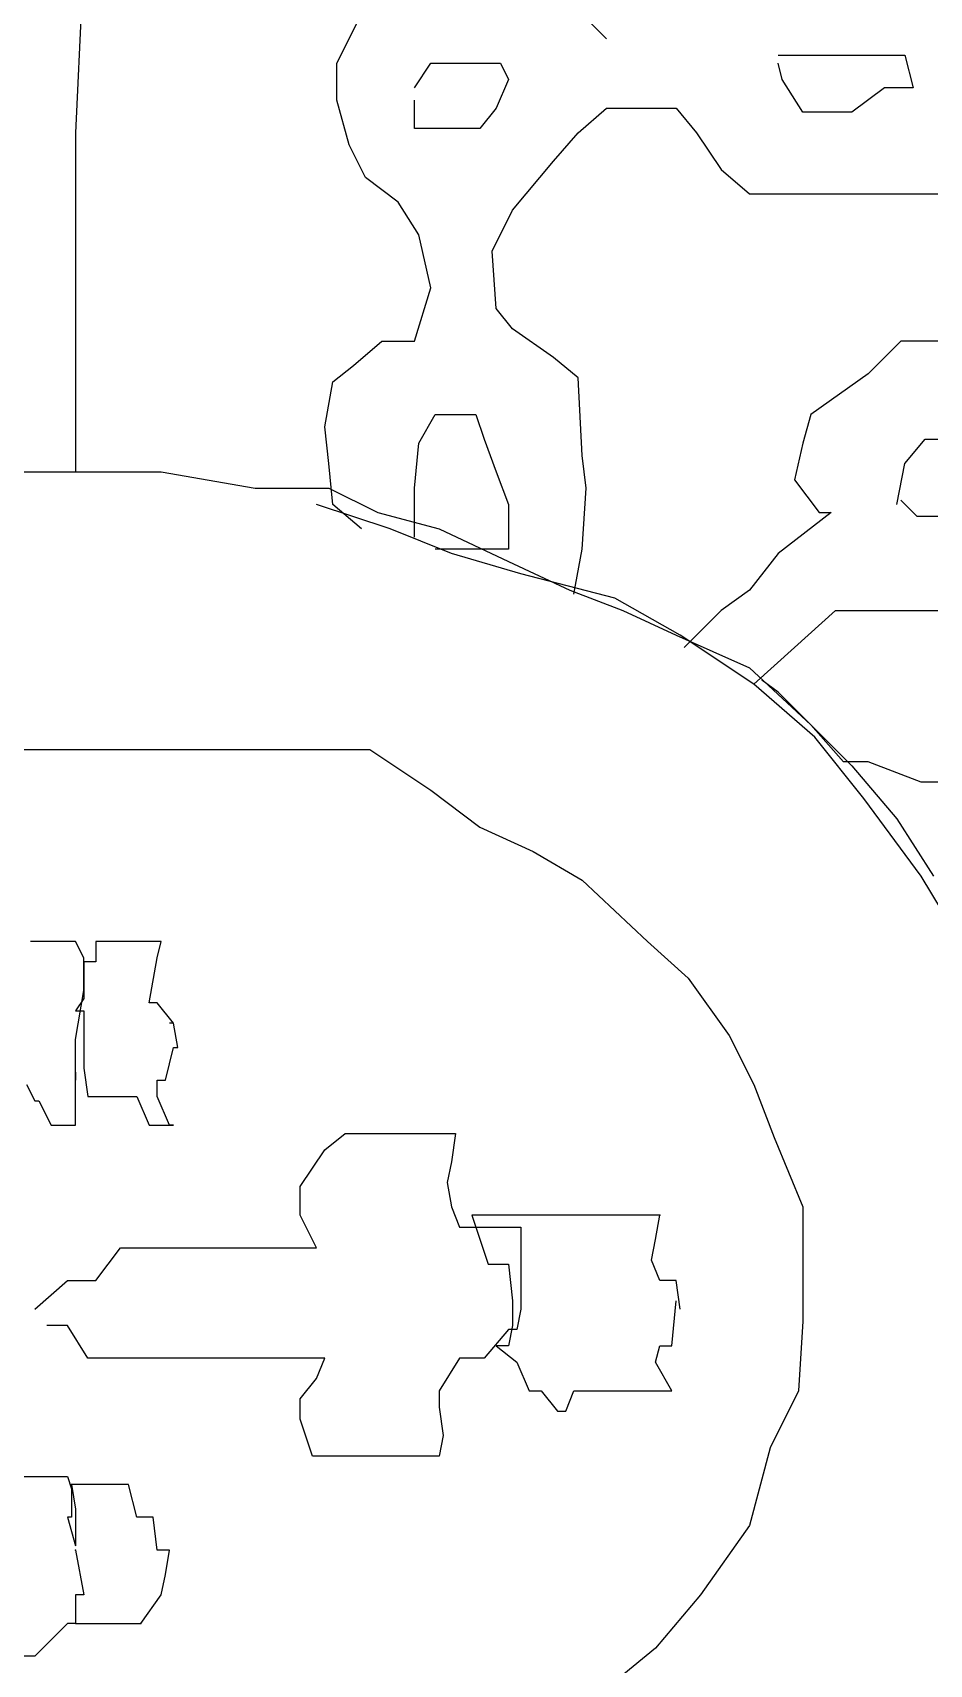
# Model space of a CAD drawing. Extents: x 730354 to 731930, y 4378581 to 4379608.
# Drawn here: x 730392.015 to 730394.21, y 4379441.26 to 4379445.255 of the extents above; entities that cross this region are included whole.
import ezdxf

# ---------------------------------------------------------------- set-up
doc = ezdxf.new("R2010")
doc.units = 0
doc.header["$MEASUREMENT"] = 0
doc.layers.get('0').update_dxf_attribs({"linetype": 'CONTINUOUS'})

msp = doc.modelspace()

# ---------------------------------------------------------------- linework, layer by layer
at = {"color": 7, "linetype": 'CONTINUOUS'}
for p, q in [((730392.14, 4379445.43), (730392.12, 4379445.01)), ((730392.14, 4379445.43), (730392.12, 4379445.01)), ((730393.42, 4379445.24), (730393.33, 4379445.33)), ((730393.42, 4379445.24), (730393.33, 4379445.33)), ((730392.76, 4379445.18), (730392.82, 4379445.3)), ((730392.76, 4379445.18), (730392.82, 4379445.3)), ((730392.76, 4379445.09), (730392.76, 4379445.18)), ((730392.76, 4379445.09), (730392.76, 4379445.18)), ((730392.95, 4379445.12), (730392.99, 4379445.18)), ((730392.95, 4379445.12), (730392.99, 4379445.18)), ((730392.99, 4379445.18), (730393.05, 4379445.18)), ((730392.99, 4379445.18), (730393.05, 4379445.18)), ((730393.05, 4379445.18), (730393.11, 4379445.18)), ((730393.05, 4379445.18), (730393.11, 4379445.18)), ((730393.11, 4379445.18), (730393.16, 4379445.18)), ((730393.11, 4379445.18), (730393.16, 4379445.18)), ((730393.16, 4379445.18), (730393.18, 4379445.14)), ((730393.16, 4379445.18), (730393.18, 4379445.14)), ((730393.84, 4379445.2), (730393.9, 4379445.2)), ((730393.84, 4379445.2), (730393.9, 4379445.2)), ((730393.85, 4379445.14), (730393.84, 4379445.18)), ((730393.85, 4379445.14), (730393.84, 4379445.18)), ((730393.9, 4379445.2), (730394, 4379445.2)), ((730393.9, 4379445.2), (730394, 4379445.2)), ((730394, 4379445.2), (730394.08, 4379445.2)), ((730394, 4379445.2), (730394.08, 4379445.2)), ((730394.08, 4379445.2), (730394.15, 4379445.2)), ((730394.08, 4379445.2), (730394.15, 4379445.2)), ((730394.15, 4379445.2), (730394.17, 4379445.12)), ((730394.15, 4379445.2), (730394.17, 4379445.12)), ((730393.18, 4379445.14), (730393.15, 4379445.07)), ((730393.18, 4379445.14), (730393.15, 4379445.07)), ((730393.9, 4379445.06), (730393.85, 4379445.14)), ((730393.9, 4379445.06), (730393.85, 4379445.14)), ((730392.79, 4379444.98), (730392.76, 4379445.09)), ((730392.79, 4379444.98), (730392.76, 4379445.09)), ((730392.95, 4379445.02), (730392.95, 4379445.09)), ((730392.95, 4379445.02), (730392.95, 4379445.09)), ((730394.1, 4379445.12), (730394.02, 4379445.06)), ((730394.1, 4379445.12), (730394.02, 4379445.06)), ((730394.17, 4379445.12), (730394.1, 4379445.12)), ((730394.17, 4379445.12), (730394.1, 4379445.12)), ((730393.15, 4379445.07), (730393.11, 4379445.02)), ((730393.15, 4379445.07), (730393.11, 4379445.02)), ((730393.35, 4379445.01), (730393.42, 4379445.07)), ((730393.35, 4379445.01), (730393.42, 4379445.07)), ((730393.42, 4379445.07), (730393.5, 4379445.07)), ((730393.42, 4379445.07), (730393.5, 4379445.07)), ((730393.5, 4379445.07), (730393.59, 4379445.07)), ((730393.5, 4379445.07), (730393.59, 4379445.07)), ((730393.59, 4379445.07), (730393.64, 4379445.01)), ((730393.59, 4379445.07), (730393.64, 4379445.01)), ((730393.94, 4379445.06), (730393.9, 4379445.06)), ((730393.94, 4379445.06), (730393.9, 4379445.06)), ((730394.02, 4379445.06), (730393.94, 4379445.06)), ((730394.02, 4379445.06), (730393.94, 4379445.06)), ((730392.12, 4379445.01), (730392.12, 4379444.56)), ((730392.12, 4379445.01), (730392.12, 4379444.56)), ((730393.01, 4379445.02), (730392.95, 4379445.02)), ((730393.01, 4379445.02), (730392.95, 4379445.02)), ((730393.06, 4379445.02), (730393.01, 4379445.02)), ((730393.06, 4379445.02), (730393.01, 4379445.02)), ((730393.11, 4379445.02), (730393.06, 4379445.02)), ((730393.11, 4379445.02), (730393.06, 4379445.02)), ((730393.29, 4379444.94), (730393.35, 4379445.01)), ((730393.29, 4379444.94), (730393.35, 4379445.01)), ((730393.64, 4379445.01), (730393.7, 4379444.92)), ((730393.64, 4379445.01), (730393.7, 4379444.92)), ((730392.83, 4379444.9), (730392.79, 4379444.98)), ((730392.83, 4379444.9), (730392.79, 4379444.98)), ((730393.19, 4379444.82), (730393.29, 4379444.94)), ((730393.19, 4379444.82), (730393.29, 4379444.94)), ((730392.91, 4379444.84), (730392.83, 4379444.9)), ((730392.91, 4379444.84), (730392.83, 4379444.9)), ((730393.7, 4379444.92), (730393.77, 4379444.86)), ((730393.7, 4379444.92), (730393.77, 4379444.86)), ((730393.77, 4379444.86), (730393.9, 4379444.86)), ((730393.77, 4379444.86), (730393.9, 4379444.86)), ((730393.9, 4379444.86), (730394.05, 4379444.86)), ((730393.9, 4379444.86), (730394.05, 4379444.86)), ((730394.05, 4379444.86), (730394.18, 4379444.86)), ((730394.05, 4379444.86), (730394.18, 4379444.86)), ((730394.18, 4379444.86), (730394.27, 4379444.86)), ((730394.18, 4379444.86), (730394.27, 4379444.86)), ((730392.96, 4379444.76), (730392.91, 4379444.84)), ((730392.96, 4379444.76), (730392.91, 4379444.84)), ((730393.14, 4379444.72), (730393.19, 4379444.82)), ((730393.14, 4379444.72), (730393.19, 4379444.82)), ((730392.99, 4379444.63), (730392.96, 4379444.76)), ((730392.99, 4379444.63), (730392.96, 4379444.76)), ((730393.15, 4379444.58), (730393.14, 4379444.72)), ((730393.15, 4379444.58), (730393.14, 4379444.72)), ((730392.95, 4379444.5), (730392.99, 4379444.63)), ((730392.95, 4379444.5), (730392.99, 4379444.63)), ((730393.19, 4379444.53), (730393.15, 4379444.58)), ((730393.19, 4379444.53), (730393.15, 4379444.58)), ((730392.12, 4379444.56), (730392.12, 4379444.31)), ((730392.12, 4379444.56), (730392.12, 4379444.31)), ((730393.29, 4379444.46), (730393.19, 4379444.53)), ((730393.29, 4379444.46), (730393.19, 4379444.53)), ((730392.8, 4379444.44), (730392.87, 4379444.5)), ((730392.8, 4379444.44), (730392.87, 4379444.5)), ((730392.87, 4379444.5), (730392.95, 4379444.5)), ((730392.87, 4379444.5), (730392.95, 4379444.5)), ((730394.14, 4379444.5), (730394.06, 4379444.42)), ((730394.14, 4379444.5), (730394.06, 4379444.42)), ((730394.24, 4379444.5), (730394.14, 4379444.5)), ((730394.24, 4379444.5), (730394.14, 4379444.5)), ((730393.35, 4379444.41), (730393.29, 4379444.46)), ((730393.35, 4379444.41), (730393.29, 4379444.46)), ((730392.75, 4379444.4), (730392.8, 4379444.44)), ((730392.75, 4379444.4), (730392.8, 4379444.44)), ((730393.36, 4379444.22), (730393.35, 4379444.41)), ((730393.36, 4379444.22), (730393.35, 4379444.41)), ((730394.06, 4379444.42), (730393.92, 4379444.32)), ((730394.06, 4379444.42), (730393.92, 4379444.32)), ((730392.73, 4379444.29), (730392.75, 4379444.4)), ((730392.73, 4379444.29), (730392.75, 4379444.4)), ((730392.12, 4379444.31), (730392.12, 4379444.18)), ((730392.12, 4379444.31), (730392.12, 4379444.18)), ((730392.74, 4379444.2), (730392.73, 4379444.29)), ((730392.74, 4379444.2), (730392.73, 4379444.29)), ((730392.96, 4379444.25), (730393, 4379444.32)), ((730392.96, 4379444.25), (730393, 4379444.32)), ((730393, 4379444.32), (730393.05, 4379444.32)), ((730393, 4379444.32), (730393.05, 4379444.32)), ((730393.05, 4379444.32), (730393.1, 4379444.32)), ((730393.05, 4379444.32), (730393.1, 4379444.32)), ((730393.1, 4379444.32), (730393.12, 4379444.26)), ((730393.1, 4379444.32), (730393.12, 4379444.26)), ((730393.92, 4379444.32), (730393.9, 4379444.25)), ((730393.92, 4379444.32), (730393.9, 4379444.25)), ((730392.95, 4379444.14), (730392.96, 4379444.25)), ((730392.95, 4379444.14), (730392.96, 4379444.25)), ((730393.12, 4379444.26), (730393.15, 4379444.18)), ((730393.12, 4379444.26), (730393.15, 4379444.18)), ((730393.9, 4379444.25), (730393.88, 4379444.16)), ((730393.9, 4379444.25), (730393.88, 4379444.16)), ((730394.15, 4379444.2), (730394.2, 4379444.26)), ((730394.15, 4379444.2), (730394.2, 4379444.26)), ((730394.2, 4379444.26), (730394.28, 4379444.26)), ((730394.2, 4379444.26), (730394.28, 4379444.26)), ((730393.37, 4379444.14), (730393.36, 4379444.22)), ((730393.37, 4379444.14), (730393.36, 4379444.22)), ((730391.92, 4379444.18), (730392.06, 4379444.18)), ((730391.92, 4379444.18), (730392.06, 4379444.18)), ((730392.06, 4379444.18), (730392.14, 4379444.18)), ((730392.06, 4379444.18), (730392.14, 4379444.18)), ((730392.14, 4379444.18), (730392.33, 4379444.18)), ((730392.14, 4379444.18), (730392.33, 4379444.18)), ((730392.33, 4379444.18), (730392.56, 4379444.14)), ((730392.33, 4379444.18), (730392.56, 4379444.14)), ((730392.75, 4379444.1), (730392.74, 4379444.2)), ((730392.75, 4379444.1), (730392.74, 4379444.2)), ((730393.15, 4379444.18), (730393.18, 4379444.1)), ((730393.15, 4379444.18), (730393.18, 4379444.1)), ((730394.13, 4379444.1), (730394.15, 4379444.2)), ((730394.13, 4379444.1), (730394.15, 4379444.2)), ((730392.56, 4379444.14), (730392.74, 4379444.14)), ((730392.56, 4379444.14), (730392.74, 4379444.14)), ((730392.74, 4379444.14), (730392.86, 4379444.08)), ((730392.74, 4379444.14), (730392.86, 4379444.08)), ((730392.95, 4379444.02), (730392.95, 4379444.14)), ((730392.95, 4379444.02), (730392.95, 4379444.14)), ((730393.36, 4379443.99), (730393.37, 4379444.14)), ((730393.36, 4379443.99), (730393.37, 4379444.14)), ((730393.88, 4379444.16), (730393.94, 4379444.08)), ((730393.88, 4379444.16), (730393.94, 4379444.08)), ((730392.89, 4379444.04), (730392.71, 4379444.1)), ((730392.89, 4379444.04), (730392.71, 4379444.1)), ((730392.82, 4379444.04), (730392.75, 4379444.1)), ((730392.82, 4379444.04), (730392.75, 4379444.1)), ((730393.18, 4379444.1), (730393.18, 4379443.99)), ((730393.18, 4379444.1), (730393.18, 4379443.99)), ((730394.18, 4379444.07), (730394.14, 4379444.11)), ((730394.18, 4379444.07), (730394.14, 4379444.11)), ((730392.86, 4379444.08), (730393.01, 4379444.04)), ((730392.86, 4379444.08), (730393.01, 4379444.04)), ((730393.97, 4379444.08), (730393.84, 4379443.98)), ((730393.97, 4379444.08), (730393.84, 4379443.98)), ((730393.94, 4379444.08), (730393.97, 4379444.08)), ((730393.94, 4379444.08), (730393.97, 4379444.08)), ((730394.2, 4379444.07), (730394.18, 4379444.07)), ((730394.2, 4379444.07), (730394.18, 4379444.07)), ((730394.26, 4379444.07), (730394.2, 4379444.07)), ((730394.26, 4379444.07), (730394.2, 4379444.07)), ((730393.04, 4379443.98), (730392.89, 4379444.04)), ((730393.04, 4379443.98), (730392.89, 4379444.04)), ((730393.01, 4379444.04), (730393.18, 4379443.96)), ((730393.01, 4379444.04), (730393.18, 4379443.96)), ((730393.09, 4379443.99), (730393, 4379443.99)), ((730393.09, 4379443.99), (730393, 4379443.99)), ((730393.21, 4379443.93), (730393.04, 4379443.98)), ((730393.21, 4379443.93), (730393.04, 4379443.98)), ((730393.13, 4379443.99), (730393.09, 4379443.99)), ((730393.13, 4379443.99), (730393.09, 4379443.99)), ((730393.18, 4379443.99), (730393.13, 4379443.99)), ((730393.18, 4379443.99), (730393.13, 4379443.99)), ((730393.34, 4379443.88), (730393.36, 4379443.99)), ((730393.34, 4379443.88), (730393.36, 4379443.99)), ((730393.84, 4379443.98), (730393.77, 4379443.89)), ((730393.84, 4379443.98), (730393.77, 4379443.89)), ((730393.18, 4379443.96), (730393.33, 4379443.89)), ((730393.18, 4379443.96), (730393.33, 4379443.89)), ((730393.44, 4379443.87), (730393.21, 4379443.93)), ((730393.44, 4379443.87), (730393.21, 4379443.93)), ((730393.33, 4379443.89), (730393.46, 4379443.84)), ((730393.33, 4379443.89), (730393.46, 4379443.84)), ((730393.77, 4379443.89), (730393.7, 4379443.84)), ((730393.77, 4379443.89), (730393.7, 4379443.84)), ((730393.6, 4379443.78), (730393.44, 4379443.87)), ((730393.6, 4379443.78), (730393.44, 4379443.87)), ((730393.46, 4379443.84), (730393.59, 4379443.78)), ((730393.46, 4379443.84), (730393.59, 4379443.78)), ((730393.7, 4379443.84), (730393.61, 4379443.75)), ((730393.7, 4379443.84), (730393.61, 4379443.75)), ((730393.88, 4379443.75), (730393.98, 4379443.84)), ((730393.88, 4379443.75), (730393.98, 4379443.84)), ((730393.98, 4379443.84), (730394, 4379443.84)), ((730393.98, 4379443.84), (730394, 4379443.84)), ((730394, 4379443.84), (730394.11, 4379443.84)), ((730394, 4379443.84), (730394.11, 4379443.84)), ((730394.11, 4379443.84), (730394.17, 4379443.84)), ((730394.11, 4379443.84), (730394.17, 4379443.84)), ((730394.17, 4379443.84), (730394.31, 4379443.84)), ((730394.17, 4379443.84), (730394.31, 4379443.84)), ((730393.59, 4379443.78), (730393.77, 4379443.7)), ((730393.59, 4379443.78), (730393.77, 4379443.7)), ((730393.78, 4379443.66), (730393.6, 4379443.78)), ((730393.78, 4379443.66), (730393.6, 4379443.78)), ((730393.78, 4379443.66), (730393.88, 4379443.75)), ((730393.78, 4379443.66), (730393.88, 4379443.75)), ((730393.77, 4379443.7), (730393.92, 4379443.56)), ((730393.77, 4379443.7), (730393.92, 4379443.56)), ((730393.93, 4379443.53), (730393.78, 4379443.66)), ((730393.93, 4379443.53), (730393.78, 4379443.66)), ((730393.84, 4379443.64), (730393.8, 4379443.67)), ((730393.84, 4379443.64), (730393.8, 4379443.67)), ((730393.92, 4379443.56), (730393.84, 4379443.64)), ((730393.92, 4379443.56), (730393.84, 4379443.64)), ((730393.92, 4379443.56), (730394.02, 4379443.46)), ((730394, 4379443.47), (730393.92, 4379443.56)), ((730393.92, 4379443.56), (730394.02, 4379443.46)), ((730394, 4379443.47), (730393.92, 4379443.56)), ((730394.05, 4379443.38), (730393.93, 4379443.53)), ((730394.05, 4379443.38), (730393.93, 4379443.53)), ((730391.81, 4379443.5), (730392.02, 4379443.5)), ((730391.81, 4379443.5), (730392.02, 4379443.5)), ((730392.02, 4379443.5), (730392.22, 4379443.5)), ((730392.02, 4379443.5), (730392.22, 4379443.5)), ((730392.22, 4379443.5), (730392.46, 4379443.5)), ((730392.22, 4379443.5), (730392.46, 4379443.5)), ((730392.46, 4379443.5), (730392.65, 4379443.5)), ((730392.46, 4379443.5), (730392.65, 4379443.5)), ((730392.65, 4379443.5), (730392.84, 4379443.5)), ((730392.65, 4379443.5), (730392.84, 4379443.5)), ((730392.84, 4379443.5), (730392.99, 4379443.4)), ((730392.84, 4379443.5), (730392.99, 4379443.4)), ((730394.06, 4379443.47), (730394, 4379443.47)), ((730394.06, 4379443.47), (730394, 4379443.47)), ((730394.02, 4379443.46), (730394.13, 4379443.33)), ((730394.02, 4379443.46), (730394.13, 4379443.33)), ((730394.19, 4379443.42), (730394.06, 4379443.47)), ((730394.19, 4379443.42), (730394.06, 4379443.47)), ((730394.31, 4379443.42), (730394.19, 4379443.42)), ((730394.31, 4379443.42), (730394.19, 4379443.42)), ((730392.99, 4379443.4), (730393.11, 4379443.31)), ((730392.99, 4379443.4), (730393.11, 4379443.31)), ((730394.19, 4379443.19), (730394.05, 4379443.38)), ((730394.19, 4379443.19), (730394.05, 4379443.38)), ((730394.13, 4379443.33), (730394.22, 4379443.19)), ((730394.13, 4379443.33), (730394.22, 4379443.19)), ((730393.11, 4379443.31), (730393.24, 4379443.25)), ((730393.11, 4379443.31), (730393.24, 4379443.25)), ((730393.24, 4379443.25), (730393.36, 4379443.18)), ((730393.24, 4379443.25), (730393.36, 4379443.18)), ((730393.36, 4379443.18), (730393.52, 4379443.03)), ((730393.36, 4379443.18), (730393.52, 4379443.03)), ((730394.31, 4379442.99), (730394.19, 4379443.19)), ((730394.31, 4379442.99), (730394.19, 4379443.19)), ((730392.04, 4379443.03), (730392.01, 4379443.03)), ((730392.04, 4379443.03), (730392.01, 4379443.03)), ((730392.08, 4379443.03), (730392.04, 4379443.03)), ((730392.08, 4379443.03), (730392.04, 4379443.03)), ((730392.12, 4379443.03), (730392.08, 4379443.03)), ((730392.12, 4379443.03), (730392.08, 4379443.03)), ((730392.14, 4379442.99), (730392.12, 4379443.03)), ((730392.14, 4379442.99), (730392.12, 4379443.03)), ((730392.22, 4379443.03), (730392.17, 4379443.03)), ((730392.17, 4379443.03), (730392.17, 4379442.98)), ((730392.22, 4379443.03), (730392.17, 4379443.03)), ((730392.17, 4379443.03), (730392.17, 4379442.98)), ((730392.25, 4379443.03), (730392.22, 4379443.03)), ((730392.25, 4379443.03), (730392.22, 4379443.03)), ((730392.28, 4379443.03), (730392.25, 4379443.03)), ((730392.28, 4379443.03), (730392.25, 4379443.03)), ((730392.31, 4379443.03), (730392.28, 4379443.03)), ((730392.31, 4379443.03), (730392.28, 4379443.03)), ((730392.33, 4379443.03), (730392.31, 4379443.03)), ((730392.33, 4379443.03), (730392.31, 4379443.03)), ((730392.32, 4379442.99), (730392.33, 4379443.03)), ((730392.32, 4379442.99), (730392.33, 4379443.03)), ((730393.52, 4379443.03), (730393.62, 4379442.94)), ((730393.52, 4379443.03), (730393.62, 4379442.94)), ((730392.14, 4379442.91), (730392.14, 4379442.99)), ((730392.14, 4379442.91), (730392.14, 4379442.99)), ((730392.17, 4379442.98), (730392.14, 4379442.98)), ((730392.14, 4379442.98), (730392.14, 4379442.89)), ((730392.17, 4379442.98), (730392.14, 4379442.98)), ((730392.14, 4379442.98), (730392.14, 4379442.89)), ((730392.3, 4379442.88), (730392.32, 4379442.99)), ((730392.3, 4379442.88), (730392.32, 4379442.99)), ((730393.62, 4379442.94), (730393.72, 4379442.8)), ((730393.62, 4379442.94), (730393.72, 4379442.8)), ((730392.12, 4379442.79), (730392.14, 4379442.91)), ((730392.12, 4379442.79), (730392.14, 4379442.91)), ((730392.14, 4379442.89), (730392.12, 4379442.86)), ((730392.14, 4379442.89), (730392.12, 4379442.86)), ((730392.12, 4379442.86), (730392.14, 4379442.86)), ((730392.12, 4379442.86), (730392.14, 4379442.86)), ((730392.14, 4379442.86), (730392.14, 4379442.77)), ((730392.14, 4379442.86), (730392.14, 4379442.77)), ((730392.32, 4379442.88), (730392.3, 4379442.88)), ((730392.32, 4379442.88), (730392.3, 4379442.88)), ((730392.36, 4379442.83), (730392.32, 4379442.88)), ((730392.36, 4379442.83), (730392.32, 4379442.88)), ((730392.36, 4379442.83), (730392.35, 4379442.83)), ((730392.36, 4379442.83), (730392.35, 4379442.83)), ((730392.37, 4379442.77), (730392.36, 4379442.83)), ((730392.37, 4379442.77), (730392.36, 4379442.83)), ((730392.12, 4379442.69), (730392.12, 4379442.79)), ((730392.12, 4379442.69), (730392.12, 4379442.79)), ((730392.14, 4379442.77), (730392.14, 4379442.72)), ((730392.14, 4379442.77), (730392.14, 4379442.72)), ((730392.34, 4379442.69), (730392.36, 4379442.77)), ((730392.34, 4379442.69), (730392.36, 4379442.77)), ((730392.36, 4379442.77), (730392.37, 4379442.77)), ((730392.36, 4379442.77), (730392.37, 4379442.77)), ((730393.72, 4379442.8), (730393.78, 4379442.68)), ((730393.72, 4379442.8), (730393.78, 4379442.68)), ((730392.12, 4379442.64), (730392.12, 4379442.71)), ((730392.12, 4379442.71), (730392.12, 4379442.69)), ((730392.12, 4379442.64), (730392.12, 4379442.71)), ((730392.12, 4379442.71), (730392.12, 4379442.69)), ((730392.14, 4379442.72), (730392.15, 4379442.65)), ((730392.14, 4379442.72), (730392.15, 4379442.65)), ((730392.32, 4379442.65), (730392.32, 4379442.69)), ((730392.32, 4379442.69), (730392.34, 4379442.69)), ((730392.32, 4379442.65), (730392.32, 4379442.69)), ((730392.32, 4379442.69), (730392.34, 4379442.69)), ((730392, 4379442.68), (730392.02, 4379442.64)), ((730392, 4379442.68), (730392.02, 4379442.64)), ((730392.15, 4379442.65), (730392.17, 4379442.65)), ((730392.15, 4379442.65), (730392.17, 4379442.65)), ((730392.17, 4379442.65), (730392.2, 4379442.65)), ((730392.17, 4379442.65), (730392.2, 4379442.65)), ((730392.2, 4379442.65), (730392.22, 4379442.65)), ((730392.2, 4379442.65), (730392.22, 4379442.65)), ((730392.22, 4379442.65), (730392.27, 4379442.65)), ((730392.22, 4379442.65), (730392.27, 4379442.65)), ((730392.27, 4379442.65), (730392.3, 4379442.58)), ((730392.27, 4379442.65), (730392.3, 4379442.58)), ((730392.35, 4379442.58), (730392.32, 4379442.65)), ((730392.35, 4379442.58), (730392.32, 4379442.65)), ((730393.78, 4379442.68), (730393.83, 4379442.55)), ((730393.78, 4379442.68), (730393.83, 4379442.55)), ((730392.02, 4379442.64), (730392.03, 4379442.64)), ((730392.02, 4379442.64), (730392.03, 4379442.64)), ((730392.03, 4379442.64), (730392.06, 4379442.58)), ((730392.03, 4379442.64), (730392.06, 4379442.58)), ((730392.12, 4379442.58), (730392.12, 4379442.64)), ((730392.12, 4379442.58), (730392.12, 4379442.64)), ((730392.06, 4379442.58), (730392.12, 4379442.58)), ((730392.06, 4379442.58), (730392.12, 4379442.58)), ((730392.3, 4379442.58), (730392.36, 4379442.58)), ((730392.3, 4379442.58), (730392.36, 4379442.58)), ((730392.36, 4379442.58), (730392.35, 4379442.58)), ((730392.36, 4379442.58), (730392.35, 4379442.58)), ((730392.73, 4379442.52), (730392.78, 4379442.56)), ((730392.73, 4379442.52), (730392.78, 4379442.56)), ((730392.78, 4379442.56), (730392.84, 4379442.56)), ((730392.78, 4379442.56), (730392.84, 4379442.56)), ((730392.84, 4379442.56), (730392.91, 4379442.56)), ((730392.84, 4379442.56), (730392.91, 4379442.56)), ((730392.91, 4379442.56), (730392.96, 4379442.56)), ((730392.91, 4379442.56), (730392.96, 4379442.56)), ((730392.96, 4379442.56), (730393.01, 4379442.56)), ((730392.96, 4379442.56), (730393.01, 4379442.56)), ((730393.01, 4379442.56), (730393.05, 4379442.56)), ((730393.01, 4379442.56), (730393.05, 4379442.56)), ((730393.05, 4379442.56), (730393.04, 4379442.49)), ((730393.05, 4379442.56), (730393.04, 4379442.49)), ((730393.83, 4379442.55), (730393.9, 4379442.38)), ((730393.83, 4379442.55), (730393.9, 4379442.38)), ((730392.67, 4379442.43), (730392.73, 4379442.52)), ((730392.67, 4379442.43), (730392.73, 4379442.52)), ((730393.04, 4379442.49), (730393.03, 4379442.44)), ((730393.04, 4379442.49), (730393.03, 4379442.44)), ((730392.67, 4379442.36), (730392.67, 4379442.43)), ((730392.67, 4379442.36), (730392.67, 4379442.43)), ((730393.03, 4379442.44), (730393.04, 4379442.38)), ((730393.03, 4379442.44), (730393.04, 4379442.38)), ((730393.04, 4379442.38), (730393.06, 4379442.33)), ((730393.04, 4379442.38), (730393.06, 4379442.33)), ((730393.9, 4379442.38), (730393.9, 4379442.25)), ((730393.9, 4379442.38), (730393.9, 4379442.25)), ((730392.71, 4379442.28), (730392.67, 4379442.36)), ((730392.71, 4379442.28), (730392.67, 4379442.36)), ((730393.06, 4379442.33), (730393.11, 4379442.33)), ((730393.06, 4379442.33), (730393.11, 4379442.33)), ((730393.1, 4379442.36), (730393.09, 4379442.36)), ((730393.09, 4379442.36), (730393.13, 4379442.24)), ((730393.1, 4379442.36), (730393.09, 4379442.36)), ((730393.09, 4379442.36), (730393.13, 4379442.24)), ((730393.14, 4379442.36), (730393.1, 4379442.36)), ((730393.14, 4379442.36), (730393.1, 4379442.36)), ((730393.11, 4379442.33), (730393.15, 4379442.33)), ((730393.11, 4379442.33), (730393.15, 4379442.33)), ((730393.2, 4379442.36), (730393.14, 4379442.36)), ((730393.2, 4379442.36), (730393.14, 4379442.36)), ((730393.15, 4379442.33), (730393.21, 4379442.33)), ((730393.15, 4379442.33), (730393.21, 4379442.33)), ((730393.24, 4379442.36), (730393.2, 4379442.36)), ((730393.24, 4379442.36), (730393.2, 4379442.36)), ((730393.21, 4379442.33), (730393.21, 4379442.21)), ((730393.21, 4379442.33), (730393.21, 4379442.21)), ((730393.29, 4379442.36), (730393.24, 4379442.36)), ((730393.29, 4379442.36), (730393.24, 4379442.36)), ((730393.33, 4379442.36), (730393.29, 4379442.36)), ((730393.33, 4379442.36), (730393.29, 4379442.36)), ((730393.38, 4379442.36), (730393.33, 4379442.36)), ((730393.38, 4379442.36), (730393.33, 4379442.36)), ((730393.43, 4379442.36), (730393.38, 4379442.36)), ((730393.43, 4379442.36), (730393.38, 4379442.36)), ((730393.49, 4379442.36), (730393.43, 4379442.36)), ((730393.49, 4379442.36), (730393.43, 4379442.36)), ((730393.53, 4379442.36), (730393.49, 4379442.36)), ((730393.53, 4379442.36), (730393.49, 4379442.36)), ((730393.55, 4379442.36), (730393.53, 4379442.36)), ((730393.55, 4379442.36), (730393.53, 4379442.36)), ((730393.54, 4379442.3), (730393.55, 4379442.36)), ((730393.54, 4379442.3), (730393.55, 4379442.36)), ((730393.53, 4379442.25), (730393.54, 4379442.3)), ((730393.53, 4379442.25), (730393.54, 4379442.3)), ((730392.17, 4379442.2), (730392.23, 4379442.28)), ((730392.17, 4379442.2), (730392.23, 4379442.28)), ((730392.23, 4379442.28), (730392.29, 4379442.28)), ((730392.23, 4379442.28), (730392.29, 4379442.28)), ((730392.29, 4379442.28), (730392.36, 4379442.28)), ((730392.29, 4379442.28), (730392.36, 4379442.28)), ((730392.36, 4379442.28), (730392.42, 4379442.28)), ((730392.36, 4379442.28), (730392.42, 4379442.28)), ((730392.42, 4379442.28), (730392.49, 4379442.28)), ((730392.42, 4379442.28), (730392.49, 4379442.28)), ((730392.49, 4379442.28), (730392.55, 4379442.28)), ((730392.49, 4379442.28), (730392.55, 4379442.28)), ((730392.55, 4379442.28), (730392.6, 4379442.28)), ((730392.55, 4379442.28), (730392.6, 4379442.28)), ((730392.6, 4379442.28), (730392.66, 4379442.28)), ((730392.6, 4379442.28), (730392.66, 4379442.28)), ((730392.66, 4379442.28), (730392.71, 4379442.28)), ((730392.66, 4379442.28), (730392.71, 4379442.28)), ((730393.55, 4379442.2), (730393.53, 4379442.25)), ((730393.55, 4379442.2), (730393.53, 4379442.25)), ((730393.9, 4379442.25), (730393.9, 4379442.1)), ((730393.9, 4379442.25), (730393.9, 4379442.1)), ((730393.13, 4379442.24), (730393.18, 4379442.24)), ((730393.13, 4379442.24), (730393.18, 4379442.24)), ((730393.18, 4379442.24), (730393.19, 4379442.15)), ((730393.18, 4379442.24), (730393.19, 4379442.15)), ((730393.21, 4379442.21), (730393.21, 4379442.13)), ((730393.21, 4379442.21), (730393.21, 4379442.13)), ((730392.02, 4379442.13), (730392.1, 4379442.2)), ((730392.02, 4379442.13), (730392.1, 4379442.2)), ((730392.1, 4379442.2), (730392.17, 4379442.2)), ((730392.1, 4379442.2), (730392.17, 4379442.2)), ((730393.59, 4379442.2), (730393.55, 4379442.2)), ((730393.59, 4379442.2), (730393.55, 4379442.2)), ((730393.6, 4379442.13), (730393.59, 4379442.2)), ((730393.6, 4379442.13), (730393.59, 4379442.2)), ((730393.19, 4379442.15), (730393.19, 4379442.09)), ((730393.19, 4379442.15), (730393.19, 4379442.09)), ((730393.21, 4379442.13), (730393.2, 4379442.08)), ((730393.21, 4379442.13), (730393.2, 4379442.08)), ((730393.58, 4379442.04), (730393.59, 4379442.15)), ((730393.58, 4379442.04), (730393.59, 4379442.15)), ((730392.1, 4379442.09), (730392.05, 4379442.09)), ((730392.1, 4379442.09), (730392.05, 4379442.09)), ((730392.15, 4379442.01), (730392.1, 4379442.09)), ((730392.15, 4379442.01), (730392.1, 4379442.09)), ((730393.19, 4379442.09), (730393.18, 4379442.04)), ((730393.19, 4379442.09), (730393.18, 4379442.04)), ((730393.9, 4379442.1), (730393.89, 4379441.93)), ((730393.9, 4379442.1), (730393.89, 4379441.93)), ((730393.18, 4379442.08), (730393.12, 4379442.01)), ((730393.18, 4379442.08), (730393.12, 4379442.01)), ((730393.2, 4379442.08), (730393.18, 4379442.08)), ((730393.2, 4379442.08), (730393.18, 4379442.08)), ((730392.22, 4379442.01), (730392.15, 4379442.01)), ((730392.22, 4379442.01), (730392.15, 4379442.01)), ((730392.29, 4379442.01), (730392.22, 4379442.01)), ((730392.29, 4379442.01), (730392.22, 4379442.01)), ((730392.35, 4379442.01), (730392.29, 4379442.01)), ((730392.35, 4379442.01), (730392.29, 4379442.01)), ((730392.45, 4379442.01), (730392.35, 4379442.01)), ((730392.45, 4379442.01), (730392.35, 4379442.01)), ((730392.53, 4379442.01), (730392.45, 4379442.01)), ((730392.53, 4379442.01), (730392.45, 4379442.01)), ((730392.63, 4379442.01), (730392.53, 4379442.01)), ((730392.63, 4379442.01), (730392.53, 4379442.01)), ((730392.73, 4379442.01), (730392.63, 4379442.01)), ((730392.73, 4379442.01), (730392.63, 4379442.01)), ((730392.71, 4379441.96), (730392.73, 4379442.01)), ((730392.71, 4379441.96), (730392.73, 4379442.01)), ((730393.06, 4379442.01), (730393.01, 4379441.93)), ((730393.06, 4379442.01), (730393.01, 4379441.93)), ((730393.12, 4379442.01), (730393.06, 4379442.01)), ((730393.12, 4379442.01), (730393.06, 4379442.01)), ((730393.18, 4379442.04), (730393.15, 4379442.04)), ((730393.15, 4379442.04), (730393.2, 4379442)), ((730393.18, 4379442.04), (730393.15, 4379442.04)), ((730393.15, 4379442.04), (730393.2, 4379442)), ((730393.54, 4379442), (730393.55, 4379442.04)), ((730393.54, 4379442), (730393.55, 4379442.04)), ((730393.55, 4379442.04), (730393.58, 4379442.04)), ((730393.55, 4379442.04), (730393.58, 4379442.04)), ((730393.2, 4379442), (730393.23, 4379441.93)), ((730393.2, 4379442), (730393.23, 4379441.93)), ((730393.58, 4379441.93), (730393.54, 4379442)), ((730393.58, 4379441.93), (730393.54, 4379442)), ((730392.67, 4379441.91), (730392.71, 4379441.96)), ((730392.67, 4379441.91), (730392.71, 4379441.96)), ((730393.01, 4379441.93), (730393.01, 4379441.89)), ((730393.01, 4379441.93), (730393.01, 4379441.89)), ((730393.23, 4379441.93), (730393.26, 4379441.93)), ((730393.23, 4379441.93), (730393.26, 4379441.93)), ((730393.26, 4379441.93), (730393.3, 4379441.88)), ((730393.26, 4379441.93), (730393.3, 4379441.88)), ((730393.32, 4379441.88), (730393.34, 4379441.93)), ((730393.32, 4379441.88), (730393.34, 4379441.93)), ((730393.34, 4379441.93), (730393.39, 4379441.93)), ((730393.34, 4379441.93), (730393.39, 4379441.93)), ((730393.39, 4379441.93), (730393.44, 4379441.93)), ((730393.39, 4379441.93), (730393.44, 4379441.93)), ((730393.44, 4379441.93), (730393.49, 4379441.93)), ((730393.44, 4379441.93), (730393.49, 4379441.93)), ((730393.49, 4379441.93), (730393.52, 4379441.93)), ((730393.49, 4379441.93), (730393.52, 4379441.93)), ((730393.52, 4379441.93), (730393.53, 4379441.93)), ((730393.52, 4379441.93), (730393.53, 4379441.93)), ((730393.53, 4379441.93), (730393.58, 4379441.93)), ((730393.53, 4379441.93), (730393.58, 4379441.93)), ((730393.89, 4379441.93), (730393.82, 4379441.79)), ((730393.89, 4379441.93), (730393.82, 4379441.79)), ((730392.67, 4379441.86), (730392.67, 4379441.91)), ((730392.67, 4379441.86), (730392.67, 4379441.91)), ((730393.01, 4379441.89), (730393.02, 4379441.82)), ((730393.01, 4379441.89), (730393.02, 4379441.82)), ((730392.7, 4379441.77), (730392.67, 4379441.86)), ((730392.7, 4379441.77), (730392.67, 4379441.86)), ((730393.3, 4379441.88), (730393.32, 4379441.88)), ((730393.3, 4379441.88), (730393.32, 4379441.88)), ((730393.02, 4379441.82), (730393.01, 4379441.77)), ((730393.02, 4379441.82), (730393.01, 4379441.77)), ((730392.73, 4379441.77), (730392.7, 4379441.77)), ((730392.73, 4379441.77), (730392.7, 4379441.77)), ((730392.78, 4379441.77), (730392.73, 4379441.77)), ((730392.78, 4379441.77), (730392.73, 4379441.77)), ((730392.84, 4379441.77), (730392.78, 4379441.77)), ((730392.84, 4379441.77), (730392.78, 4379441.77)), ((730392.91, 4379441.77), (730392.84, 4379441.77)), ((730392.91, 4379441.77), (730392.84, 4379441.77)), ((730392.95, 4379441.77), (730392.91, 4379441.77)), ((730392.95, 4379441.77), (730392.91, 4379441.77)), ((730393.01, 4379441.77), (730392.95, 4379441.77)), ((730393.01, 4379441.77), (730392.95, 4379441.77)), ((730393.82, 4379441.79), (730393.77, 4379441.6)), ((730393.82, 4379441.79), (730393.77, 4379441.6)), ((730391.99, 4379441.72), (730392.02, 4379441.72)), ((730391.99, 4379441.72), (730392.02, 4379441.72)), ((730392.02, 4379441.72), (730392.06, 4379441.72)), ((730392.02, 4379441.72), (730392.06, 4379441.72)), ((730392.06, 4379441.72), (730392.1, 4379441.72)), ((730392.06, 4379441.72), (730392.1, 4379441.72)), ((730392.1, 4379441.72), (730392.11, 4379441.69)), ((730392.1, 4379441.72), (730392.11, 4379441.69)), ((730392.12, 4379441.7), (730392.11, 4379441.7)), ((730392.11, 4379441.7), (730392.12, 4379441.64)), ((730392.12, 4379441.7), (730392.11, 4379441.7)), ((730392.11, 4379441.7), (730392.12, 4379441.64)), ((730392.11, 4379441.69), (730392.11, 4379441.62)), ((730392.11, 4379441.69), (730392.11, 4379441.62)), ((730392.15, 4379441.7), (730392.12, 4379441.7)), ((730392.15, 4379441.7), (730392.12, 4379441.7)), ((730392.2, 4379441.7), (730392.15, 4379441.7)), ((730392.2, 4379441.7), (730392.15, 4379441.7)), ((730392.25, 4379441.7), (730392.2, 4379441.7)), ((730392.25, 4379441.7), (730392.2, 4379441.7)), ((730392.27, 4379441.62), (730392.25, 4379441.7)), ((730392.27, 4379441.62), (730392.25, 4379441.7)), ((730392.11, 4379441.62), (730392.1, 4379441.62)), ((730392.1, 4379441.62), (730392.12, 4379441.55)), ((730392.11, 4379441.62), (730392.1, 4379441.62)), ((730392.1, 4379441.62), (730392.12, 4379441.55)), ((730392.12, 4379441.64), (730392.12, 4379441.62)), ((730392.12, 4379441.64), (730392.12, 4379441.62)), ((730392.12, 4379441.62), (730392.12, 4379441.55)), ((730392.12, 4379441.62), (730392.12, 4379441.55)), ((730392.29, 4379441.62), (730392.27, 4379441.62)), ((730392.29, 4379441.62), (730392.27, 4379441.62)), ((730392.31, 4379441.62), (730392.29, 4379441.62)), ((730392.31, 4379441.62), (730392.29, 4379441.62)), ((730392.32, 4379441.54), (730392.31, 4379441.62)), ((730392.32, 4379441.54), (730392.31, 4379441.62)), ((730393.77, 4379441.6), (730393.65, 4379441.43)), ((730393.77, 4379441.6), (730393.65, 4379441.43)), ((730392.12, 4379441.54), (730392.14, 4379441.43)), ((730392.12, 4379441.54), (730392.14, 4379441.43)), ((730392.35, 4379441.54), (730392.32, 4379441.54)), ((730392.35, 4379441.54), (730392.32, 4379441.54)), ((730392.34, 4379441.48), (730392.35, 4379441.54)), ((730392.34, 4379441.48), (730392.35, 4379441.54)), ((730392.33, 4379441.43), (730392.34, 4379441.48)), ((730392.33, 4379441.43), (730392.34, 4379441.48)), ((730392.14, 4379441.43), (730392.12, 4379441.43)), ((730392.12, 4379441.43), (730392.12, 4379441.36)), ((730392.14, 4379441.43), (730392.12, 4379441.43)), ((730392.12, 4379441.43), (730392.12, 4379441.36)), ((730392.28, 4379441.36), (730392.33, 4379441.43)), ((730392.28, 4379441.36), (730392.33, 4379441.43)), ((730393.65, 4379441.43), (730393.54, 4379441.3)), ((730393.65, 4379441.43), (730393.54, 4379441.3)), ((730392.1, 4379441.36), (730392.02, 4379441.28)), ((730392.1, 4379441.36), (730392.02, 4379441.28)), ((730392.12, 4379441.36), (730392.1, 4379441.36)), ((730392.12, 4379441.36), (730392.1, 4379441.36)), ((730392.12, 4379441.36), (730392.17, 4379441.36)), ((730392.12, 4379441.36), (730392.17, 4379441.36)), ((730392.17, 4379441.36), (730392.2, 4379441.36)), ((730392.17, 4379441.36), (730392.2, 4379441.36)), ((730392.2, 4379441.36), (730392.23, 4379441.36)), ((730392.2, 4379441.36), (730392.23, 4379441.36)), ((730392.23, 4379441.36), (730392.26, 4379441.36)), ((730392.23, 4379441.36), (730392.26, 4379441.36)), ((730392.26, 4379441.36), (730392.28, 4379441.36)), ((730392.26, 4379441.36), (730392.28, 4379441.36)), ((730393.54, 4379441.3), (730393.43, 4379441.21)), ((730393.54, 4379441.3), (730393.43, 4379441.21)), ((730392.02, 4379441.28), (730391.99, 4379441.28)), ((730392.02, 4379441.28), (730391.99, 4379441.28))]:
    msp.add_line(p, q, dxfattribs=at)
for p in [(730393.55, 4379442.36), (730393.55, 4379442.36), (730392.11, 4379441.7), (730392.11, 4379441.7), (730392.12, 4379441.54), (730392.12, 4379441.54), (730392.28, 4379441.36), (730392.28, 4379441.36)]:
    msp.add_point(p, dxfattribs=at)

# ---------------------------------------------------------------- meshes
mesh = msp.add_polyface(dxfattribs=at)
corners = [(730354.5, 4378581), (730354.5, 4378581), (730354.5, 4378771.9618), (730662.5, 4378581), (730354.5, 4378946.4935), (730944, 4378581), (730354.5, 4379607.5), (730944, 4379242.0065), (730944, 4379607.5)]
mesh.append_faces([[corners[k] for k in face] for face in [(0, 1, 3, 2), (2, 3, 5, 4), (4, 5, 7, 6), (6, 7, 8, 8)]], dxfattribs={"vtx0": -1, "vtx2": -1, "color": 7})
mesh = msp.add_polyface(dxfattribs=at)
corners = [(730364.5, 4379421), (730364.5, 4379421), (730364.5, 4379595.2713), (730645.58, 4379421), (730364.5, 4379601.5), (730645.58, 4379427.2287), (730645.58, 4379601.5)]
mesh.append_faces([[corners[k] for k in face] for face in [(0, 1, 3, 2), (2, 3, 5, 4), (4, 5, 6, 6)]], dxfattribs={"vtx0": -1, "vtx2": -1, "color": 7})

doc.saveas('drawing.dxf')
